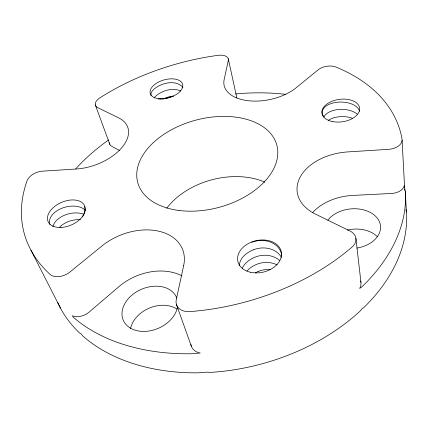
<?xml version="1.0" encoding="UTF-8"?>
<svg xmlns="http://www.w3.org/2000/svg" width="428" height="428" viewBox="0 0 428 428"><rect width="100%" height="100%" fill="white"/><g stroke="black" fill="none" stroke-linecap="round" stroke-linejoin="round"><path stroke-width="0.64" d="M235.528 93.989L236.775 93.823A185.731 125.586 -15 0 1 285.738 94.331M119.321 150.314L111.842 146.36A10.978 6.372 -18.7 0 1 109.418 142.717M30.902 250.118L60.46 308.106M95.337 104.946L109.825 144.413M176.475 304.575L191.284 346.065M228.258 58.759L236.855 97.91M57.652 302.371A181.493 126.137 -15 0 0 79.239 332.69L81.582 334.257L82.353 335.573A181.493 126.137 -15 0 0 197.634 372.841L206.922 372.167L210.71 372.381A181.493 126.137 -15 0 0 359.857 311.322L362.002 308.722L363.763 307.625A181.493 126.137 -15 0 0 406.402 212.042L405.327 191.428L404.267 185.682A13.231 8.731 -3.8 0 1 391.609 193.467L352.581 195.436A48.482 34.122 -5.5 0 0 312.504 212.732M405.942 209.479L406.402 212.042M355.919 238.321L360.954 282.432M402.101 140.24L404.62 187.871M404.69 189.192L404.76 190.519M130.508 328.645A28.248 21.266 -23.7 0 1 149.222 308.133A28.248 21.266 -23.7 0 1 176.78 308.995M347.461 230.109A27.515 19.865 -4.9 0 1 377.346 236.668M166.733 208.254A67.207 46.122 -15 0 1 264.889 182.151M360.611 280.955A14.606 11.026 -4.9 0 1 359.627 288.392L361.435 287.279A185.731 125.586 -15 0 0 405.327 191.428M190.915 344.519A14.782 11.62 -20.4 0 0 200.267 353.036L190.738 353.769A185.731 125.586 -15 0 1 73.118 317.062L72.343 315.752A13.905 9.667 -27 0 0 89.094 312.14L119.059 286.514A49.809 36.589 -23.2 0 1 181.954 275.857M75.724 168.883A185.731 125.586 -15 0 1 108.717 139.881M327.821 220.249A28.189 19.827 -5.5 0 1 375.479 216.14A28.189 19.827 -5.5 0 1 356.829 248.079M177.401 307.555A28.96 21.261 -23.2 0 1 135.419 330.272A28.96 21.261 -23.2 0 1 133.001 294.266A28.96 21.261 -23.2 0 1 176.759 298.038M170.943 96.883A16.596 7.303 -16.9 0 1 158.205 98.975M151.148 95.621A16.596 7.303 -16.9 0 1 162.972 84.15A16.542 10.839 -14.6 0 1 182.927 87.622M173.715 96.07A16.312 10.882 -14.6 0 0 166.856 97.482A16.371 7.442 -16.9 0 0 163.234 99.039M180.771 91.009A16.425 10.861 -14.6 0 0 164.924 90.859A16.483 7.372 -16.9 0 0 154.176 97.926M52.879 226.69A19.394 12.273 -14.4 0 1 64.842 215.086A19.394 12.273 -14.4 0 1 83.738 214.235M85.386 210.266A19.56 12.241 -14.3 0 0 62.301 208.088A19.56 12.241 -14.3 0 0 49.712 223.774A19.586 11.936 -32.2 0 0 49.942 224.507M59.62 227.14A19.239 12.305 -14.5 0 1 80.485 219.65M84.525 206.633A19.586 11.936 -32.2 0 1 82.353 216.991M277.06 264.9A21.346 17.612 -9.8 0 0 257.019 264.204A21.437 14.033 -14.7 0 0 246.951 270.983M253.553 249.743A21.732 17.66 -10 0 1 281.528 257.517M279.484 260.395A21.539 17.634 -9.9 0 0 255.297 257.041A21.63 13.996 -14.7 0 0 242.285 268.217M251.771 242.318A21.93 17.682 -10.1 0 1 281.661 255.339M239.461 265.456A21.828 13.947 -14.8 0 1 253.547 249.743M255.243 272.877A21.245 14.071 -14.7 0 1 258.705 271.245M258.705 271.245A21.159 17.58 -9.6 0 1 270.18 269.576M328.469 120.257A18.431 10.523 0.7 0 1 352.201 118.198M323.9 116.7A18.709 10.427 0.4 0 1 332.888 103.014A18.709 10.427 0.4 0 1 357.674 107.877A18.709 11.781 -16.3 0 1 359.445 111.173M323.846 117.021A18.57 10.475 0.5 0 1 338.762 109.488A18.57 10.475 0.5 0 1 357.23 114.126M183.692 265.494L176.245 299.771A15.622 11.631 -19.6 0 0 189.893 311.611A194.836 123.874 -15 0 0 352.137 246.967L353.432 245.688A15.408 11.016 -6.2 0 0 349.954 230.976L315.222 213.989A50.986 33.839 -6.5 0 1 300.028 177.347A50.986 33.839 -6.5 0 1 347.691 151.919L388.608 149.335A13.889 8.619 -4.9 0 0 402.026 139.063A194.836 123.874 -15 0 0 335.83 67.03L334.552 66.591A12.128 6.789 -8.7 0 0 318.427 69.625L295.978 87.906A41.612 23.203 -11.6 0 1 248.219 100.724A41.612 23.203 -11.6 0 1 224.144 79.624L228.317 60.418A11.181 5.992 -13.5 0 0 218.077 55.33A194.836 123.874 -15 0 0 99.949 97.814L98.788 98.622A11.438 6.195 -18.4 0 0 97.675 107.615L118.888 117.989A42.966 24.439 -20.1 0 1 122.034 147.414A42.966 24.439 -20.1 0 1 76.312 169.017L42.319 171.163A12.749 7.378 -23 0 0 27.06 180.771A194.836 123.874 -15 0 0 49.964 274.289L51.082 275.14A14.627 9.593 -25.7 0 0 70.015 271.967L101.96 245.95A52.473 36.412 -22.2 0 1 159.243 231.307A52.473 36.412 -22.2 0 1 183.692 265.494M179 210.469A72.011 45.122 -15 0 0 277.371 147.585A72.011 45.122 -15 0 0 165.449 133.311A72.011 45.122 -15 0 0 179 210.469M160.318 98.831A16.836 9.239 -15.9 0 0 182.654 84.353A16.836 9.239 -15.9 0 0 156.311 83.332A16.836 9.239 -15.9 0 0 160.318 98.831M332.208 121.499A19.025 11.315 -7.8 0 0 359.632 108.305A19.025 11.315 -7.8 0 0 330.405 101.966A19.025 11.315 -7.8 0 0 332.208 121.499M250.685 272.304A22.256 16.13 -12.8 0 0 281.394 252.349A22.256 16.13 -12.8 0 0 246.512 244.645A22.256 16.13 -12.8 0 0 250.685 272.304M60.974 227.45A19.907 12.316 -23.2 0 0 84.771 206.125A19.907 12.316 -23.2 0 0 53.345 207.516A19.907 12.316 -23.2 0 0 60.974 227.45"/></g></svg>
